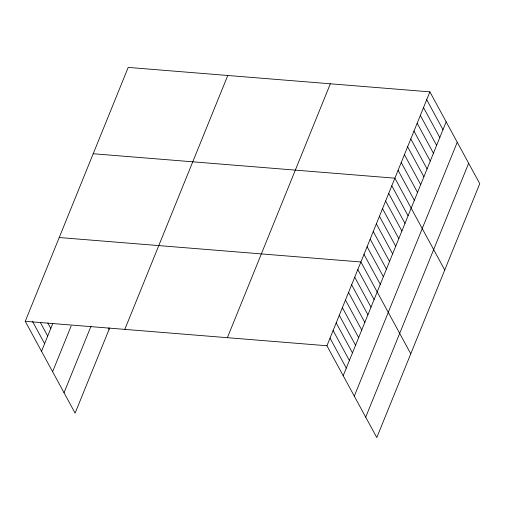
<?xml version="1.0" encoding="UTF-8"?>
<svg xmlns="http://www.w3.org/2000/svg" width="505" height="505" viewBox="0 0 505 505"><rect width="100%" height="100%" fill="white"/><g stroke="black" fill="none" stroke-linecap="round" stroke-linejoin="round"><path stroke-width="0.76" d="M109.648 327.972L75.106 413.14L25.25 321.313L128.207 67.417L429.894 91.859L479.75 183.687L376.793 437.583L326.931 345.755L429.894 91.859M41.524 351.291L52.754 323.591M52.608 371.699L71.142 326.003M64.028 392.732L90.982 326.255M124.804 329.38L227.768 75.485M227.376 337.687L330.339 83.792M343.204 375.726L446.167 121.831M354.289 396.141L457.246 142.24M365.708 417.168L468.665 163.273M93.204 153.741L394.885 178.183L444.741 270.011M59.224 237.527L360.911 261.969L410.767 353.797M25.25 321.313L326.931 345.755M426.706 99.706L442.986 129.678M423.525 107.552L439.805 137.524M420.343 115.399L436.617 145.377M417.162 123.245L433.435 153.223M413.98 131.098L430.254 161.07M410.799 138.944L427.072 168.916M407.617 146.791L423.891 176.763M404.436 154.637L420.709 184.615M401.248 162.484L417.528 192.462M398.066 170.336L414.34 200.308M391.798 185.796L408.072 215.774M388.705 193.415L404.985 223.393M385.618 201.034L401.892 231.006M382.531 208.647L398.805 238.625M379.444 216.266L395.718 246.238M376.351 223.885L392.625 253.857M373.264 231.498L389.538 261.476M370.178 239.118L386.451 269.089M367.084 246.737L383.358 276.708M363.998 254.35L380.271 284.328M357.818 269.588L374.091 299.56M354.731 277.201L371.005 307.179M351.644 284.82L367.918 314.792M348.551 292.433L364.831 322.411M345.464 300.052L361.738 330.03M342.377 307.671L358.651 337.643M339.284 315.284L355.564 345.262M336.197 322.903L352.471 352.875M333.111 330.522L349.384 360.494M330.024 338.135L346.297 368.113M108.392 328.08L109.086 329.355M47.83 322.992L50.79 328.439M40.305 322.43L47.704 336.059M32.408 321.193L44.61 343.671"/></g></svg>
